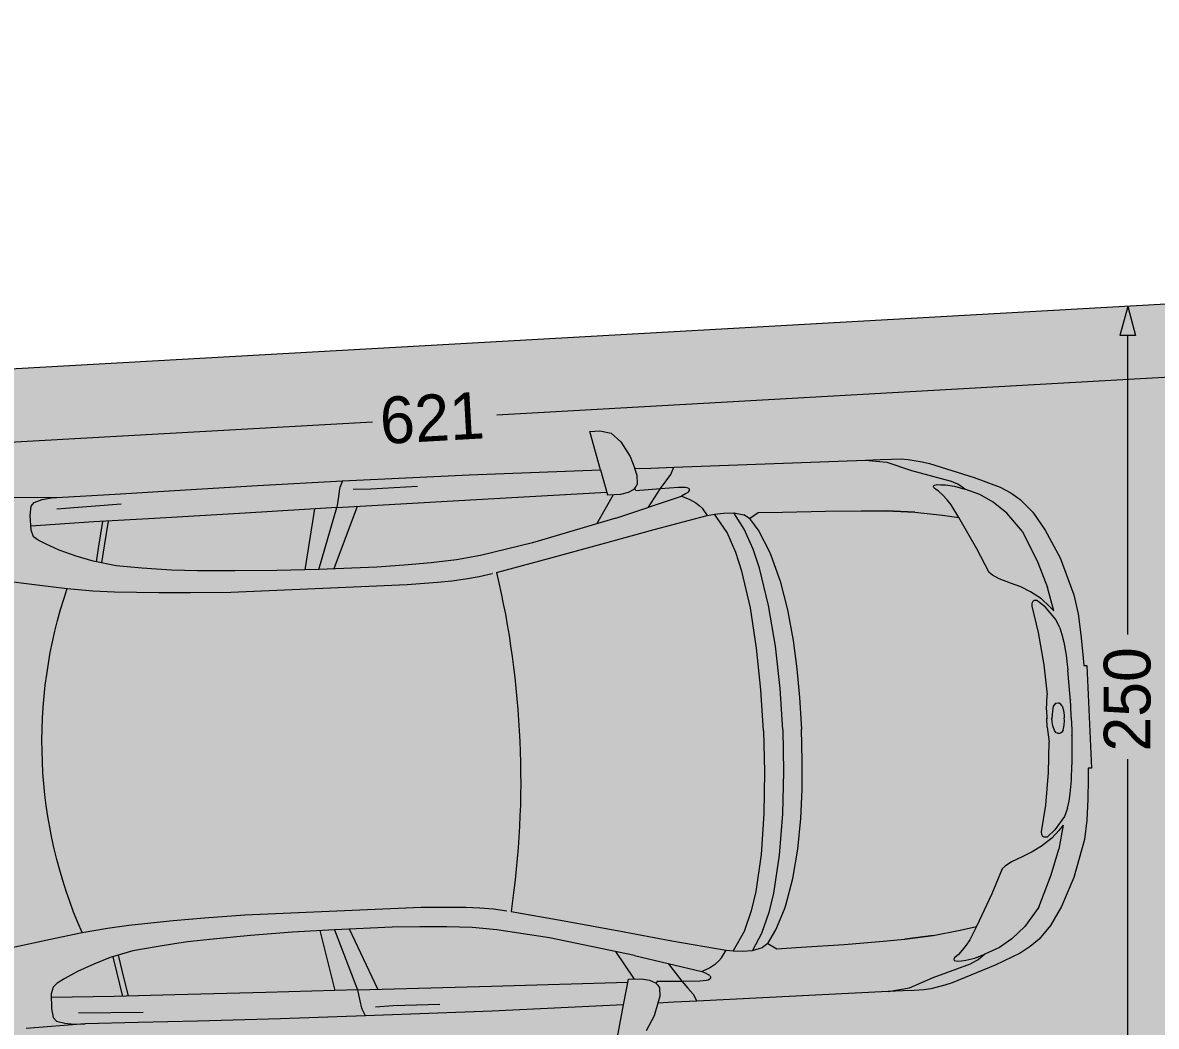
# Model space of a CAD drawing. Header units: millimetres. Extents: x 635850 to 824661, y -5878409 to -5774454.
# Drawn here: x 768434 to 772070, y -5786192 to -5782973 of the extents above; entities that cross this region are included whole.
import ezdxf

# ---------------------------------------------------------------- set-up
doc = ezdxf.new("R2010")
doc.units = ezdxf.units.MM
doc.header["$MEASUREMENT"] = 0
for name, color, linetype, lineweight, true_color in [('2D Drafting - General_Pen_No__241', 7, 'Continuous', 13, 0xe8e8e8), ('A - Ndertesa 1 - Veturat_Pen_No__102', 7, 'Continuous', 13, 0xcccccc), ('A - Ndertesa 7 - Ndertesa 4 - Dimensionimi Bazik_Pen_No__102', 7, 'Continuous', 13, 0xcccccc), ('A - Ndertesa 7 - Ndertesa 4 - Dimensionimi Bazik_Pen_No__82', 7, 'Continuous', 20, 0xaaaaaa), ('A - Ndertesa 7 - Veturat_Pen_No__102', 7, 'Continuous', 13, 0xcccccc), ('A - Situacioni_Pen_No__82', 7, 'Continuous', 20, 0xaaaaaa)]:
    doc.layers.add(name, color=color, linetype=linetype, lineweight=lineweight, true_color=true_color)
doc.layers.add('A - Ndertesa 7 - Ndertesa 4 - Dimensionimi Bazik', color=7, linetype='Continuous')
doc.styles.add('GENERATED_STYLE_1', font='GOTHIC.TTF')
doc.dimstyles.new('GENERATED_STYLE__1', dxfattribs={"dimtxt": 150, "dimasz": 91.78744, "dimexe": 0.18, "dimexo": 0.0625, "dimgap": 0, "dimtad": 0, "dimdec": 0, "dimlfac": 0.1, "dimzin": 0, "dimdsep": 46, "dimtxsty": 'GENERATED_STYLE_1', "dimblk": 'ARROWHEAD_5', "dimblk1": 'ARROWHEAD_5', "dimblk2": 'ARROWHEAD_5', "dimcen": 0.09, "dimse1": 1, "dimse2": 1, "dimclrd": 256, "dimclre": 256, "dimclrt": 256, "dimadec": 0, "dimazin": 0, "dimtfac": 1, "dimtdec": 4, "dimtmove": 0, "dimatfit": 3, "dimfxl": 0, "dimtolj": 1, "dimtzin": 0, "dimarcsym": 0})

# ---------------------------------------------------------------- blocks, each defined once
blk = doc.blocks.new('Car 05 25')
at = {"layer": 'A - Ndertesa 1 - Veturat_Pen_No__102', "color": 254, "linetype": 'Continuous', "lineweight": 13, "true_color": 0xcccccc}
for p, q in [((138.9, 832.4), (165.2, 840.3)), ((165.2, 840.3), (194.7, 844.3)), ((194.7, 844.3), (230.8, 845.5)), ((1120.2, 836.3), (1119.5, 833.3)), ((1120.7, 838.2), (1120.2, 836.3)), ((1129.9, 858.5), (1120.7, 838.2)), ((1957.8, 858.1), (1977.2, 777.4)), ((2075.3, 835.7), (2067.9, 857.7)), ((2182.3, 834.1), (2193.2, 856.5)), ((2808, 852.6), (2876.9, 843.3)), ((2876.9, 843.3), (2954.2, 813.7)), ((124.6, 791.4), (129, 820.5)), ((129, 820.5), (138.9, 832.4)), ((210.9, 809.2), (418.1, 816.2)), ((1115.1, 808.9), (1108.6, 774)), ((1119.5, 833.3), (1115.1, 808.9)), ((1162.6, 830.5), (1220.1, 829.1)), ((1220.1, 829.1), (1369.7, 831.5)), ((2063.4, 792.3), (2070.4, 799.9)), ((2070.4, 799.9), (2075.2, 809.4)), ((2075.2, 809.4), (2075.3, 835.7)), ((2148, 790.5), (2166.8, 813.8)), ((2166.8, 813.8), (2182.3, 834.1)), ((2904.1, 832.9), (2905.1, 832.8)), ((2954.2, 813.7), (3075.8, 774.7)), ((125.7, 743.9), (124.6, 791.4)), ((522, 764.7), (327.4, 761.9)), ((813.6, 769.3), (522, 764.7)), ((1108.6, 774), (813.6, 769.3)), ((1036.3, 772.8), (996.5, 578.8)), ((1042, 578), (1107.6, 774)), ((1173.3, 774.9), (1090.3, 577.9)), ((1108.6, 774), (1537.6, 780)), ((1537.6, 780), (1975, 786.1)), ((1939.2, 686.2), (1995.9, 777.4)), ((1977.2, 777.4), (2019.6, 777.4)), ((2019.6, 777.4), (2044.5, 783.1)), ((2044.5, 783.1), (2063.4, 792.3)), ((2068.7, 787.7), (2065.4, 794.5)), ((2068.7, 787.7), (2148, 790.5)), ((2106.5, 732.2), (2148, 790.5)), ((2148, 790.5), (2205.6, 792.2)), ((2205.6, 792.2), (2227.2, 791)), ((2226.6, 769.9), (2213.5, 763)), ((2234.4, 774), (2226.6, 769.9)), ((2227.2, 791), (2232.6, 790)), ((2232.6, 790), (2237.9, 787.3)), ((2238.5, 776.9), (2234.4, 774)), ((2240.8, 784), (2237.9, 787.3)), ((2238.5, 776.9), (2240.9, 780.5)), ((2240.9, 780.5), (2240.8, 784)), ((3023.7, 762.5), (3034.6, 765.1)), ((3034.6, 765.1), (3046.9, 763.8)), ((3046.9, 763.8), (3060.9, 762.9)), ((3100.5, 763.1), (3075.8, 774.7)), ((327.4, 761.9), (125.4, 756.5)), ((132.4, 722.8), (125.7, 743.9)), ((355.3, 762.3), (339.1, 683.1)), ((373.4, 762.6), (357.2, 683.4)), ((2000.4, 701.6), (2213.5, 763)), ((2213.5, 763), (2238.3, 752.2)), ((2238.3, 752.2), (2258.5, 739.7)), ((2258.5, 739.7), (2269, 731.1)), ((2269, 731.1), (2278.8, 722)), ((3022.5, 758.3), (3023.7, 762.5)), ((3024.5, 753.7), (3022.5, 758.3)), ((3037.9, 743.5), (3024.5, 753.7)), ((3050.6, 730.7), (3037.9, 743.5)), ((3064.5, 714.6), (3050.6, 730.7)), ((3060.9, 762.9), (3089.9, 757.4)), ((3089.9, 757.4), (3108.4, 751.4)), ((3114.1, 753.3), (3100.5, 763.1)), ((3108.4, 751.4), (3122.9, 746.4)), ((3122.9, 746.4), (3114.1, 753.3)), ((3170.1, 726.6), (3122.9, 746.4)), ((146.7, 710.6), (132.4, 722.8)), ((171.3, 696.6), (146.7, 710.6)), ((212.6, 676.5), (171.3, 696.6)), ((2000.4, 701.6), (1730.4, 633.8)), ((2122, 660), (2293.8, 697.7)), ((2278.8, 722), (2293.8, 697.7)), ((2293.8, 697.7), (2317.2, 700.7)), ((2293.8, 697.6), (2293.8, 697.7)), ((2317.2, 700.7), (2345.7, 702.7)), ((2355.1, 639.9), (2317.2, 700.7)), ((2345.7, 702.7), (2378.9, 702)), ((2410.1, 649.1), (2378.9, 702)), ((2378.9, 702), (2410.6, 694.2)), ((2410.6, 694.2), (2410.6, 694.2)), ((2428.7, 681.7), (2410.6, 694.2)), ((2428.7, 681.7), (2457.3, 700)), ((2457.3, 700), (2535.5, 698)), ((2535.4, 698), (2673.2, 695.5)), ((2535.5, 698), (2535.5, 698)), ((2673.2, 695.5), (2787.2, 691.5)), ((2787.2, 691.5), (2868.4, 687.2)), ((3077, 697.8), (3064.5, 714.6)), ((3100, 656.6), (3077, 697.8)), ((3211.7, 701), (3170.1, 726.6)), ((3254.3, 663.2), (3211.7, 701)), ((266.3, 654.6), (212.6, 676.5)), ((319.5, 636.4), (266.3, 654.6)), ((339.1, 683.1), (329.6, 633.9)), ((357.2, 683.4), (346.8, 629.5)), ((1952.8, 621.3), (2122, 660)), ((2428.8, 681.7), (2428.7, 681.7)), ((2428.8, 681.7), (2456.7, 639.8)), ((2868.4, 687.2), (2959.7, 679)), ((2959.7, 679), (2868.4, 687.2)), ((2959.7, 679), (3047.2, 666.2)), ((3047.2, 666.2), (3100, 656.6)), ((3152.9, 553.9), (3100, 656.6)), ((3301.9, 602.8), (3254.3, 663.2)), ((392.7, 617.8), (319.5, 636.4)), ((1730.4, 633.8), (1562, 600.6)), ((1779.6, 581.8), (1952.8, 621.3)), ((2379.8, 575.4), (2355.1, 639.9)), ((2436, 583.2), (2410.1, 649.1)), ((2456.7, 639.8), (2487.2, 574.3)), ((-56.4, 600.5), (145.9, 566.6)), ((474.8, 607.1), (392.7, 617.8)), ((521.3, 601.6), (474.8, 607.1)), ((570, 596.8), (521.3, 601.6)), ((652.6, 591), (570, 596.8)), ((772.8, 585), (652.6, 591)), ((907.3, 580.3), (772.8, 585)), ((1403, 584.4), (1316.1, 580.5)), ((1483.9, 590.1), (1403, 584.4)), ((1562, 600.6), (1483.9, 590.1)), ((1610.7, 544.1), (1779.6, 581.8)), ((2453.6, 521.6), (2436, 583.2)), ((3301.9, 602.8), (3346, 501.4)), ((145.9, 566.6), (233.3, 552.3)), ((233.3, 552.3), (315.3, 541.4)), ((1042, 578), (907.3, 580.3)), ((1227.8, 577.5), (1042, 578)), ((1316.1, 580.5), (1227.8, 577.5)), ((2397.3, 514.3), (2379.8, 575.4)), ((2487.2, 574.3), (2491.8, 562)), ((2491.8, 562), (2517.9, 477)), ((3189.6, 475.6), (3152.9, 553.9)), ((315.3, 541.4), (384.3, 535.1)), ((384.3, 535.1), (454.2, 530.4)), ((454.2, 530.4), (526.2, 526.3)), ((526.2, 526.3), (627.7, 521.8)), ((627.7, 521.8), (756.8, 518.1)), ((756.8, 518.1), (1322.6, 518.1)), ((1322.6, 518.1), (1420.5, 521.7)), ((1420.5, 521.7), (1466.6, 524)), ((1466.6, 524), (1510.9, 527.6)), ((1510.9, 527.6), (1554.3, 533.1)), ((1554.3, 533.1), (1596.8, 541)), ((1597.3, 541.2), (1596.7, 540.9)), ((2419.3, 395.7), (2397.3, 514.3)), ((2477.6, 401.1), (2453.6, 521.6)), ((2517.9, 477), (2537.5, 384.1)), ((3199.4, 466.8), (3189.6, 475.6)), ((3346, 501.4), (3374.3, 419.6)), ((3220.7, 454.4), (3199.4, 466.8)), ((3256.1, 439.2), (3220.7, 454.4)), ((3288.4, 425.1), (3256.1, 439.2)), ((2493.9, 269.1), (2477.6, 401.1)), ((3319.4, 408.4), (3288.4, 425.1)), ((3353.5, 384.3), (3319.4, 408.4)), ((3391.1, 344.2), (3374.3, 419.6)), ((2433.7, 266.1), (2419.3, 395.7)), ((2537.5, 384.1), (2551.5, 285.6)), ((3321.2, 370.5), (3321, 362.1)), ((3324.7, 377.3), (3321.2, 370.5)), ((3328.3, 379.6), (3324.7, 377.3)), ((3338.5, 379.5), (3328.3, 379.6)), ((3363.6, 357.8), (3338.5, 379.5)), ((3377.2, 360), (3353.5, 384.3)), ((3321, 362.1), (3338.3, 276.9)), ((3396.7, 315.8), (3363.6, 357.8)), ((3391.1, 344.2), (3377.2, 360)), ((3408.1, 289.4), (3396.7, 315.8)), ((2441.6, 132), (2433.7, 266.1)), ((2503.1, 133.2), (2493.9, 269.1)), ((2551.5, 285.6), (2559.7, 193.7)), ((3338.3, 276.9), (3351.9, 172.7)), ((3408.1, 289.4), (3413.8, 267.3)), ((3413.8, 267.3), (3418.5, 242.9)), ((3418.5, 242.9), (3424, 200.7)), ((2559.7, 193.7), (2564.4, 101.2)), ((3424, 200.7), (3427.7, 152)), ((3351.9, 172.7), (3358.3, 75.9)), ((3432.4, 40), (3427.7, 152)), ((2444, 0), (2441.6, 132)), ((2506, 0), (2503.1, 133.2)), ((2564.4, 101.2), (2566, 0)), ((3354, 27.9), (3358.3, 75.9)), ((3376.3, 39), (3372.5, 23.7)), ((3382, 46.6), (3376.3, 39)), ((3386.2, 48.4), (3382, 46.6)), ((3386.2, 48.4), (3394.3, 48.4)), ((3398.5, 46.6), (3394.3, 48.4)), ((3404.2, 39), (3398.5, 46.6)), ((3404.2, 39), (3408, 23.7)), ((3431.8, 57.4), (3431.8, 56.8)), ((3432, 0), (3432.4, 40)), ((2444, 0), (2441.6, -132)), ((2564.4, -101.2), (2566, 0)), ((3354, 27.9), (3354, -0.8)), ((3354, -27.9), (3354, 0.8)), ((3370.9, 11.7), (3370.3, -0.8)), ((3370.9, -11.7), (3370.3, 0.8)), ((3372.5, 23.7), (3370.9, 11.7)), ((3408, 23.7), (3409.8, 8.1)), ((3409.8, 8.1), (3409.8, 0)), ((3432, 0), (3432.4, -40)), ((2506, 0), (2503.1, -133.2)), ((3354, -27.9), (3358.3, -75.9)), ((3372.5, -23.7), (3370.9, -11.7)), ((3376.3, -39), (3372.5, -23.7)), ((3404.2, -39), (3408, -23.7)), ((3408, -23.7), (3409.8, -8.1)), ((3409.8, -8.1), (3409.8, 0)), ((3382, -46.6), (3376.3, -39)), ((3386.2, -48.4), (3382, -46.6)), ((3386.2, -48.4), (3394.3, -48.4)), ((3398.5, -46.6), (3394.3, -48.4)), ((3404.2, -39), (3398.5, -46.6)), ((3432.4, -40), (3427.7, -152)), ((3431.8, -57.4), (3431.8, -56.8)), ((2559.7, -193.7), (2564.4, -101.2)), ((3351.9, -172.7), (3358.3, -75.9)), ((2441.6, -132), (2433.7, -266.1)), ((2503.1, -133.2), (2493.9, -269.1)), ((3338.3, -276.9), (3351.9, -172.7)), ((3424, -200.7), (3427.7, -152)), ((2551.5, -285.6), (2559.7, -193.7)), ((3418.5, -242.9), (3424, -200.7)), ((3413.8, -267.3), (3418.5, -242.9)), ((2433.7, -266.1), (2419.3, -395.7)), ((2493.9, -269.1), (2477.6, -401.1)), ((2537.5, -384.1), (2551.5, -285.6)), ((3321, -362.1), (3338.3, -276.9)), ((3408.1, -289.4), (3396.7, -315.8)), ((3408.1, -289.4), (3413.8, -267.3)), ((3396.7, -315.8), (3363.6, -357.8)), ((3321.2, -370.5), (3321, -362.1)), ((3363.6, -357.8), (3338.5, -379.5)), ((3377.2, -360), (3353.5, -384.3)), ((3391.1, -344.2), (3374.3, -419.6)), ((3391.1, -344.2), (3377.2, -360)), ((2419.3, -395.7), (2397.3, -514.3)), ((2517.9, -477), (2537.5, -384.1)), ((3353.5, -384.3), (3319.4, -408.4)), ((3324.7, -377.3), (3321.2, -370.5)), ((3328.3, -379.6), (3324.7, -377.3)), ((3338.5, -379.5), (3328.3, -379.6)), ((2477.6, -401.1), (2453.6, -521.6)), ((3288.4, -425.1), (3256.1, -439.2)), ((3319.4, -408.4), (3288.4, -425.1)), ((3346, -501.4), (3374.3, -419.6)), ((3199.4, -466.8), (3189.6, -475.6)), ((3220.7, -454.4), (3199.4, -466.8)), ((3256.1, -439.2), (3220.7, -454.4)), ((2491.8, -562), (2517.9, -477)), ((3189.6, -475.6), (3152.9, -553.9)), ((3301.9, -602.8), (3346, -501.4)), ((233.3, -552.3), (315.3, -541.4)), ((315.3, -541.4), (384.3, -535.1)), ((384.3, -535.1), (454.2, -530.4)), ((454.2, -530.4), (526.2, -526.3)), ((526.2, -526.3), (627.7, -521.8)), ((627.7, -521.8), (756.8, -518.1)), ((756.8, -518.1), (1322.6, -518.1)), ((1322.6, -518.1), (1420.5, -521.7)), ((1420.5, -521.7), (1466.6, -524)), ((1466.6, -524), (1510.9, -527.6)), ((1510.9, -527.6), (1554.3, -533.1)), ((1554.3, -533.1), (1596.8, -541)), ((1597.3, -541.2), (1596.7, -540.9)), ((1610.7, -544.1), (1779.6, -581.8)), ((2397.3, -514.3), (2379.8, -575.4)), ((2453.6, -521.6), (2436, -583.2)), ((-56.4, -600.5), (145.9, -566.6)), ((145.9, -566.6), (233.3, -552.3)), ((907.3, -580.3), (772.8, -585)), ((1042, -578), (907.3, -580.3)), ((1036.3, -772.8), (996.5, -578.8)), ((1227.8, -577.5), (1042, -578)), ((1042, -578), (1107.6, -774)), ((1173.3, -774.9), (1090.3, -577.9)), ((1316.1, -580.5), (1227.8, -577.5)), ((1403, -584.4), (1316.1, -580.5)), ((2379.8, -575.4), (2355.1, -639.9)), ((2456.7, -639.8), (2487.2, -574.3)), ((2487.2, -574.3), (2491.8, -562)), ((3152.9, -553.9), (3100, -656.6)), ((392.7, -617.8), (319.5, -636.4)), ((474.8, -607.1), (392.7, -617.8)), ((521.3, -601.6), (474.8, -607.1)), ((570, -596.8), (521.3, -601.6)), ((652.6, -591), (570, -596.8)), ((772.8, -585), (652.6, -591)), ((1483.9, -590.1), (1403, -584.4)), ((1562, -600.6), (1483.9, -590.1)), ((1730.4, -633.8), (1562, -600.6)), ((1779.6, -581.8), (1952.8, -621.3)), ((2436, -583.2), (2410.1, -649.1)), ((3301.9, -602.8), (3254.3, -663.2)), ((319.5, -636.4), (266.3, -654.6)), ((339.1, -683.1), (329.6, -633.9)), ((357.2, -683.4), (346.8, -629.5)), ((2000.4, -701.6), (1730.4, -633.8)), ((1952.8, -621.3), (2122, -660)), ((2355.1, -639.9), (2317.2, -700.7)), ((2410.1, -649.1), (2378.9, -702)), ((2428.8, -681.7), (2456.7, -639.8)), ((212.6, -676.5), (171.3, -696.6)), ((266.3, -654.6), (212.6, -676.5)), ((355.3, -762.3), (339.1, -683.1)), ((373.4, -762.6), (357.2, -683.4)), ((1939.2, -686.2), (1995.9, -777.4)), ((2122, -660), (2293.8, -697.7)), ((2428.7, -681.7), (2410.6, -694.2)), ((2428.8, -681.7), (2428.7, -681.7)), ((2428.7, -681.7), (2457.3, -700)), ((2787.2, -691.5), (2868.4, -687.2)), ((2868.4, -687.2), (2959.7, -679)), ((2959.7, -679), (2868.4, -687.2)), ((2959.7, -679), (3047.2, -666.2)), ((3047.2, -666.2), (3100, -656.6)), ((3100, -656.6), (3077, -697.8)), ((3254.3, -663.2), (3211.7, -701)), ((132.4, -722.8), (125.7, -743.9)), ((146.7, -710.6), (132.4, -722.8)), ((171.3, -696.6), (146.7, -710.6)), ((2000.4, -701.6), (2213.5, -763)), ((2269, -731.1), (2278.8, -722)), ((2278.8, -722), (2293.8, -697.7)), ((2293.8, -697.6), (2293.8, -697.7)), ((2293.8, -697.7), (2317.2, -700.7)), ((2317.2, -700.7), (2345.7, -702.7)), ((2345.7, -702.7), (2378.9, -702)), ((2378.9, -702), (2410.6, -694.2)), ((2410.6, -694.2), (2410.6, -694.2)), ((2457.3, -700), (2535.5, -698)), ((2535.4, -698), (2673.2, -695.5)), ((2535.5, -698), (2535.5, -698)), ((2673.2, -695.5), (2787.2, -691.5)), ((3064.5, -714.6), (3050.6, -730.7)), ((3077, -697.8), (3064.5, -714.6)), ((3170.1, -726.6), (3122.9, -746.4)), ((3211.7, -701), (3170.1, -726.6)), ((125.7, -743.9), (124.6, -791.4)), ((327.4, -761.9), (125.4, -756.5)), ((522, -764.7), (327.4, -761.9)), ((2106.5, -732.2), (2148, -790.5)), ((2213.5, -763), (2238.3, -752.2)), ((2226.6, -769.9), (2213.5, -763)), ((2238.3, -752.2), (2258.5, -739.7)), ((2258.5, -739.7), (2269, -731.1)), ((3024.5, -753.7), (3022.5, -758.3)), ((3022.5, -758.3), (3023.7, -762.5)), ((3023.7, -762.5), (3034.6, -765.1)), ((3037.9, -743.5), (3024.5, -753.7)), ((3050.6, -730.7), (3037.9, -743.5)), ((3046.9, -763.8), (3060.9, -762.9)), ((3060.9, -762.9), (3089.9, -757.4)), ((3100.5, -763.1), (3075.8, -774.7)), ((3089.9, -757.4), (3108.4, -751.4)), ((3114.1, -753.3), (3100.5, -763.1)), ((3108.4, -751.4), (3122.9, -746.4)), ((3122.9, -746.4), (3114.1, -753.3)), ((124.6, -791.4), (129, -820.5)), ((813.6, -769.3), (522, -764.7)), ((1108.6, -774), (813.6, -769.3)), ((1108.6, -774), (1537.6, -780)), ((1115.1, -808.9), (1108.6, -774)), ((1537.6, -780), (1975, -786.1)), ((1957.8, -858.1), (1977.2, -777.4)), ((1977.2, -777.4), (2019.6, -777.4)), ((2019.6, -777.4), (2044.5, -783.1)), ((2044.5, -783.1), (2063.4, -792.3)), ((2063.4, -792.3), (2070.4, -799.9)), ((2068.7, -787.7), (2065.4, -794.5)), ((2068.7, -787.7), (2148, -790.5)), ((2148, -790.5), (2166.8, -813.8)), ((2148, -790.5), (2205.6, -792.2)), ((2205.6, -792.2), (2227.2, -791)), ((2234.4, -774), (2226.6, -769.9)), ((2227.2, -791), (2232.6, -790)), ((2232.6, -790), (2237.9, -787.3)), ((2238.5, -776.9), (2234.4, -774)), ((2240.8, -784), (2237.9, -787.3)), ((2238.5, -776.9), (2240.9, -780.5)), ((2240.9, -780.5), (2240.8, -784)), ((2954.2, -813.7), (3075.8, -774.7)), ((3034.6, -765.1), (3046.9, -763.8)), ((129, -820.5), (138.9, -832.4)), ((138.9, -832.4), (165.2, -840.3)), ((210.9, -809.2), (418.1, -816.2)), ((1119.5, -833.3), (1115.1, -808.9)), ((1120.2, -836.3), (1119.5, -833.3)), ((1162.6, -830.5), (1220.1, -829.1)), ((1220.1, -829.1), (1369.7, -831.5)), ((2075.3, -835.7), (2067.9, -857.7)), ((2070.4, -799.9), (2075.2, -809.4)), ((2075.2, -809.4), (2075.3, -835.7)), ((2166.8, -813.8), (2182.3, -834.1)), ((2182.3, -834.1), (2193.2, -856.5)), ((2876.9, -843.3), (2954.2, -813.7)), ((165.2, -840.3), (194.7, -844.3)), ((194.7, -844.3), (230.8, -845.5)), ((1120.7, -838.2), (1120.2, -836.3)), ((1129.9, -858.5), (1120.7, -838.2)), ((2808, -852.6), (2876.9, -843.3))]:
    blk.add_line(p, q, dxfattribs=at)
at = {"layer": 'A - Ndertesa 1 - Veturat_Pen_No__102', "color": 254, "linetype": 'Continuous', "lineweight": 13, "true_color": 0xcccccc, "flags": 128}
for points in [[(40.3, -852.3), (230.8, -845.5), (400, -847.6), (590.7, -851.7), (856.5, -856.2), (1129.9, -858.5), (1536.1, -860.4), (1957.8, -858.1), (1928.9, -983.2), (1961.1, -983.2), (1996.9, -974.9), (2026.9, -945), (2054.6, -897.6), (2067.9, -857.7), (2119.9, -857.4), (2193.2, -856.5), (2808, -852.6), (2855.7, -852.6), (2891.4, -852.5), (2922.5, -852), (2945.2, -849.4), (2989.6, -839.6), (3013.6, -833.1), (3154.3, -782.6), (3235.9, -747.6), (3269.1, -728.3), (3298.6, -705.6), (3337.3, -663.4), (3374.5, -603.6), (3418.4, -512.7), (3457.5, -393.1), (3468.3, -330.9), (3474.5, -263.7), (3478.3, -199.9), (3479.4, -164.9), (3489.5, -164.9), (3489.5, 164.9), (3479.4, 164.9), (3478.3, 199.9), (3474.5, 263.7), (3468.3, 330.9), (3457.5, 393.1), (3418.4, 512.7), (3374.5, 603.6), (3337.3, 663.4), (3298.6, 705.6), (3269.1, 728.3), (3235.9, 747.6), (3154.3, 782.6), (3013.6, 833.1), (2989.6, 839.6), (2945.2, 849.4), (2922.5, 852), (2891.4, 852.5), (2855.7, 852.6), (2808, 852.6), (2193.2, 856.5), (2119.9, 857.4), (2067.9, 857.7), (2054.6, 897.6), (2026.9, 945)], [(1928.9, 983.2), (1957.8, 858.1), (1536.1, 860.4), (1129.9, 858.5), (856.5, 856.2), (590.7, 851.7), (400, 847.6), (230.8, 845.5), (40.3, 852.3)]]:
    blk.add_lwpolyline(points, dxfattribs=at)
at = {"layer": 'A - Ndertesa 1 - Veturat_Pen_No__102', "color": 254, "linetype": 'Continuous', "lineweight": 13, "true_color": 0xcccccc}
for centre, radius, start, end in [((1649.8, 0), 1520.4, 158.6992, 201.3008), ((-1245.2, 0), 2907.3, 349.2142, 10.7858)]:
    blk.add_arc(centre, radius, start, end, dxfattribs=at)
blk = doc.blocks.new('*D1650', base_point=(664183.8, -5827429.5))
at = {"layer": 'A - Ndertesa 7 - Ndertesa 4 - Dimensionimi Bazik_Pen_No__102', "linetype": 'Continuous', "lineweight": 13, "true_color": 0xcccccc}
for points in [[(785655, -5781688.3), (785560.4, -5781668.6), (785563.2, -5781718.5)], [(750363.7, -5783673.7), (750458.2, -5783693.4), (750455.4, -5783643.5)]]:
    blk.add_hatch(color=254, dxfattribs=at).paths.add_polyline_path(points)
at = {"layer": 'A - Ndertesa 7 - Ndertesa 4 - Dimensionimi Bazik_Pen_No__102', "color": 254, "linetype": 'Continuous', "lineweight": 13, "true_color": 0xcccccc}
for p, q in [((785563.2, -5781718.5), (785560.4, -5781668.6)), ((785655, -5781688.3), (785560.4, -5781668.6)), ((785561.8, -5781693.6), (768295.5, -5782664.9)), ((785655, -5781688.3), (785563.2, -5781718.5)), ((767723.1, -5782697.1), (750456.8, -5783668.5)), ((750363.7, -5783673.7), (750455.4, -5783643.5)), ((750455.4, -5783643.5), (750458.2, -5783693.4)), ((750363.7, -5783673.7), (750458.2, -5783693.4))]:
    blk.add_line(p, q, dxfattribs=at)
at = {"layer": 'A - Ndertesa 7 - Ndertesa 4 - Dimensionimi Bazik_Pen_No__82', "color": 253, "lineweight": 20, "true_color": 0xaaaaaa, "insert": (767751.4, -5782770.7), "char_height": 150, "attachment_point": 7, "rotation": 3.2198, "style": 'GENERATED_STYLE_1'}
blk.add_mtext('\\A1;{\\pql;\\fCentury Gothic|b0|i0|c0|p34;3,535}', dxfattribs=at)
blk = doc.blocks.new('ARROWHEAD_5')
at = {"linetype": 'Continuous', "lineweight": 0}
blk.add_hatch(color=0, dxfattribs=at).paths.add_polyline_path([(-1, 0.2679), (0, 0), (-1, -0.2679)])
at = {"color": 0, "linetype": 'Continuous', "lineweight": 0}
blk.add_line((0, 0), (-1, 0), dxfattribs=at)
blk = doc.blocks.new('*D1654', base_point=(664183.8, -5827429.5))
at = {"layer": 'A - Ndertesa 7 - Ndertesa 4 - Dimensionimi Bazik_Pen_No__102', "linetype": 'Continuous', "lineweight": 13, "true_color": 0xcccccc}
for points in [[(771978.3, -5783883), (771953.3, -5783976.3), (772003.3, -5783976.3)], [(771978.3, -5786386.8), (772003.3, -5786293.5), (771953.3, -5786293.5)]]:
    blk.add_hatch(color=254, dxfattribs=at).paths.add_polyline_path(points)
at = {"layer": 'A - Ndertesa 7 - Ndertesa 4 - Dimensionimi Bazik_Pen_No__102', "color": 254, "linetype": 'Continuous', "lineweight": 13, "true_color": 0xcccccc}
for p, q in [((771978.3, -5783883), (771953.3, -5783976.3)), ((771978.3, -5783883), (772003.3, -5783976.3)), ((772003.3, -5783976.3), (771953.3, -5783976.3)), ((771978.3, -5784935.1), (771978.3, -5783976.3)), ((771978.3, -5786293.5), (771978.3, -5785334.7)), ((771953.3, -5786293.5), (772003.3, -5786293.5)), ((771978.3, -5786386.8), (771953.3, -5786293.5)), ((771978.3, -5786386.8), (772003.3, -5786293.5))]:
    blk.add_line(p, q, dxfattribs=at)
at = {"layer": 'A - Ndertesa 7 - Ndertesa 4 - Dimensionimi Bazik_Pen_No__82', "color": 253, "lineweight": 20, "true_color": 0xaaaaaa, "insert": (772053.3, -5785310.7), "char_height": 150, "attachment_point": 7, "rotation": 90, "style": 'GENERATED_STYLE_1'}
blk.add_mtext('\\A1;{\\pql;\\fCentury Gothic|b0|i0|c0|p34;250}', dxfattribs=at)
blk = doc.blocks.new('*D1655', base_point=(664183.8, -5827429.5))
at = {"layer": 'A - Ndertesa 7 - Ndertesa 4 - Dimensionimi Bazik_Pen_No__102', "linetype": 'Continuous', "lineweight": 13, "true_color": 0xcccccc}
for points in [[(772855.6, -5784067.8), (772761, -5784048), (772763.8, -5784098)], [(766655.6, -5784416.5), (766750.1, -5784436.3), (766747.3, -5784386.3)]]:
    blk.add_hatch(color=254, dxfattribs=at).paths.add_polyline_path(points)
at = {"layer": 'A - Ndertesa 7 - Ndertesa 4 - Dimensionimi Bazik_Pen_No__102', "color": 254, "linetype": 'Continuous', "lineweight": 13, "true_color": 0xcccccc}
for p, q in [((772763.8, -5784098), (772761, -5784048)), ((772855.6, -5784067.8), (772761, -5784048)), ((769955, -5784230.9), (772762.4, -5784073)), ((772855.6, -5784067.8), (772763.8, -5784098)), ((766748.7, -5784411.3), (769556.1, -5784253.4)), ((766655.6, -5784416.5), (766747.3, -5784386.3)), ((766747.3, -5784386.3), (766750.1, -5784436.3)), ((766655.6, -5784416.5), (766750.1, -5784436.3))]:
    blk.add_line(p, q, dxfattribs=at)
at = {"layer": 'A - Ndertesa 7 - Ndertesa 4 - Dimensionimi Bazik_Pen_No__82', "color": 253, "lineweight": 20, "true_color": 0xaaaaaa, "insert": (769584.3, -5784326.9), "char_height": 150, "attachment_point": 7, "rotation": 3.2198, "style": 'GENERATED_STYLE_1'}
blk.add_mtext('\\A1;{\\pql;\\fCentury Gothic|b0|i0|c0|p34;621}', dxfattribs=at)
blk = doc.blocks.new('*D1674', base_point=(664183.8, -5827429.5))
at = {"layer": 'A - Ndertesa 7 - Ndertesa 4 - Dimensionimi Bazik_Pen_No__102', "linetype": 'Continuous', "lineweight": 13, "true_color": 0xcccccc}
for points in [[(780034, -5786054.4), (780009, -5786147.7), (780059, -5786147.7)], [(780034, -5787931.4), (780059, -5787838.1), (780009, -5787838.1)]]:
    blk.add_hatch(color=254, dxfattribs=at).paths.add_polyline_path(points)
at = {"layer": 'A - Ndertesa 7 - Ndertesa 4 - Dimensionimi Bazik_Pen_No__102', "color": 254, "linetype": 'Continuous', "lineweight": 13, "true_color": 0xcccccc}
for p, q in [((780034, -5786054.4), (780009, -5786147.7)), ((780034, -5786054.4), (780059, -5786147.7)), ((780059, -5786147.7), (780009, -5786147.7)), ((780034, -5786793.1), (780034, -5786147.7)), ((780034, -5787838.1), (780034, -5787192.7)), ((780009, -5787838.1), (780059, -5787838.1)), ((780034, -5787931.4), (780009, -5787838.1)), ((780034, -5787931.4), (780059, -5787838.1))]:
    blk.add_line(p, q, dxfattribs=at)
at = {"layer": 'A - Ndertesa 7 - Ndertesa 4 - Dimensionimi Bazik_Pen_No__82', "color": 253, "lineweight": 20, "true_color": 0xaaaaaa, "insert": (780109, -5787168.6), "char_height": 150, "attachment_point": 7, "rotation": 90, "style": 'GENERATED_STYLE_1'}
blk.add_mtext('\\A1;{\\pql;\\fCentury Gothic|b0|i0|c0|p34;188}', dxfattribs=at)
blk = doc.blocks.new('*D1675', base_point=(664183.8, -5827429.5))
at = {"layer": 'A - Ndertesa 7 - Ndertesa 4 - Dimensionimi Bazik_Pen_No__102', "linetype": 'Continuous', "lineweight": 13, "true_color": 0xcccccc}
for points in [[(782573.8, -5785910.7), (782548.8, -5786004), (782598.8, -5786004)], [(782573.8, -5787931.4), (782598.8, -5787838.1), (782548.8, -5787838.1)]]:
    blk.add_hatch(color=254, dxfattribs=at).paths.add_polyline_path(points)
at = {"layer": 'A - Ndertesa 7 - Ndertesa 4 - Dimensionimi Bazik_Pen_No__102', "color": 254, "linetype": 'Continuous', "lineweight": 13, "true_color": 0xcccccc}
for p, q in [((782573.8, -5785910.7), (782548.8, -5786004)), ((782573.8, -5785910.7), (782598.8, -5786004)), ((782598.8, -5786004), (782548.8, -5786004)), ((782573.8, -5786721.3), (782573.8, -5786004)), ((782573.8, -5787838.1), (782573.8, -5787120.9)), ((782548.8, -5787838.1), (782598.8, -5787838.1)), ((782573.8, -5787931.4), (782548.8, -5787838.1)), ((782573.8, -5787931.4), (782598.8, -5787838.1))]:
    blk.add_line(p, q, dxfattribs=at)
at = {"layer": 'A - Ndertesa 7 - Ndertesa 4 - Dimensionimi Bazik_Pen_No__82', "color": 253, "lineweight": 20, "true_color": 0xaaaaaa, "insert": (782648.8, -5787096.8), "char_height": 150, "attachment_point": 7, "rotation": 90, "style": 'GENERATED_STYLE_1'}
blk.add_mtext('\\A1;{\\pql;\\fCentury Gothic|b0|i0|c0|p34;202}', dxfattribs=at)
blk = doc.blocks.new('*D1676', base_point=(664183.8, -5827429.5))
at = {"layer": 'A - Ndertesa 7 - Ndertesa 4 - Dimensionimi Bazik_Pen_No__102', "linetype": 'Continuous', "lineweight": 13, "true_color": 0xcccccc}
for points in [[(784935, -5785777.9), (784910, -5785871.2), (784960, -5785871.2)], [(784935, -5787931.4), (784960, -5787838.1), (784910, -5787838.1)]]:
    blk.add_hatch(color=254, dxfattribs=at).paths.add_polyline_path(points)
at = {"layer": 'A - Ndertesa 7 - Ndertesa 4 - Dimensionimi Bazik_Pen_No__102', "color": 254, "linetype": 'Continuous', "lineweight": 13, "true_color": 0xcccccc}
for p, q in [((784935, -5785777.9), (784910, -5785871.2)), ((784935, -5785777.9), (784960, -5785871.2)), ((784960, -5785871.2), (784910, -5785871.2)), ((784935, -5786654.9), (784935, -5785871.2)), ((784935, -5787838.1), (784935, -5787054.5)), ((784910, -5787838.1), (784960, -5787838.1)), ((784935, -5787931.4), (784910, -5787838.1)), ((784935, -5787931.4), (784960, -5787838.1))]:
    blk.add_line(p, q, dxfattribs=at)
at = {"layer": 'A - Ndertesa 7 - Ndertesa 4 - Dimensionimi Bazik_Pen_No__82', "color": 253, "lineweight": 20, "true_color": 0xaaaaaa, "insert": (785010, -5787030.4), "char_height": 150, "attachment_point": 7, "rotation": 90, "style": 'GENERATED_STYLE_1'}
blk.add_mtext('\\A1;{\\pql;\\fCentury Gothic|b0|i0|c0|p34;215}', dxfattribs=at)

msp = doc.modelspace()

# ---------------------------------------------------------------- hatches: boundary and pattern name
at = {"layer": '2D Drafting - General_Pen_No__241', "linetype": 'Continuous', "lineweight": 0, "true_color": 0xf9f9f9}
msp.add_hatch(color=7, dxfattribs=at).paths.add_polyline_path([(750355, -5788051.4), (750355, -5793251.4), (755604.5, -5793251.4), (785655, -5793251.4), (785655, -5783113.7), (765085.1, -5784270.8), (754242.4, -5785551.4), (754242.4, -5788051.4)])

# ---------------------------------------------------------------- linework, layer by layer
at = {"layer": 'A - Situacioni_Pen_No__82', "color": 253, "linetype": 'Continuous', "lineweight": 20, "true_color": 0xaaaaaa, "flags": 128}
msp.add_lwpolyline([(785655, -5783113.7), (765085.1, -5784270.8), (751561.3, -5785868, 0.205779), (750355, -5786566.7)], format="xyb", dxfattribs=at)

# ---------------------------------------------------------------- block references
at = {"layer": 'A - Ndertesa 7 - Veturat_Pen_No__102', "color": 254, "linetype": 'Continuous', "lineweight": 13, "true_color": 0xcccccc, "xscale": -1, "zscale": 1000, "rotation": 182.4705224290898}
msp.add_blockref('Car 05 25', (768368.1, -5785349.4), dxfattribs=at)

# ---------------------------------------------------------------- dimensions: what is measured, and where the dimension line sits
at = {"layer": 'A - Ndertesa 7 - Ndertesa 4 - Dimensionimi Bazik', "color": 254, "linetype": 'Continuous', "lineweight": 13, "true_color": 0xcccccc}
for base, p1, p2, angle, picture, middle, turn in [((750363.7, -5783673.7), (785655, -5781688.3), (750364.1, -5783680.9), 183.2198, '*D1650', (767998.7, -5782681.6), 3.2198), ((772855.6, -5784067.8), (766642.4, -5784183.2), (772842.4, -5783834.4), 3.2198, '*D1655', (769751.3, -5784242.4), 3.2198), ((771978.3, -5783883), (771981.2, -5786386.8), (771978.3, -5783883), 90, '*D1654', (771978.3, -5785139.2), 90), ((784935, -5785777.9), (768879.1, -5787931.4), (784941.8, -5785777.9), 90, '*D1676', (784935, -5786858.9), 90), ((782573.8, -5785910.7), (768879.1, -5787931.4), (782580.8, -5785910.7), 90, '*D1675', (782573.8, -5786925.3), 90), ((780034, -5786054.4), (768879.1, -5787931.4), (780027.5, -5786054.4), 90, '*D1674', (780034, -5786997.1), 90)]:
    dim = msp.add_linear_dim(base=base, p1=p1, p2=p2, angle=angle, dimstyle='GENERATED_STYLE__1', dxfattribs=at)
    dim.commit()
    dim.dimension.update_dxf_attribs({"geometry": picture, "text_midpoint": middle, "dimtype": 160, "text_rotation": turn})

doc.saveas('drawing.dxf')
